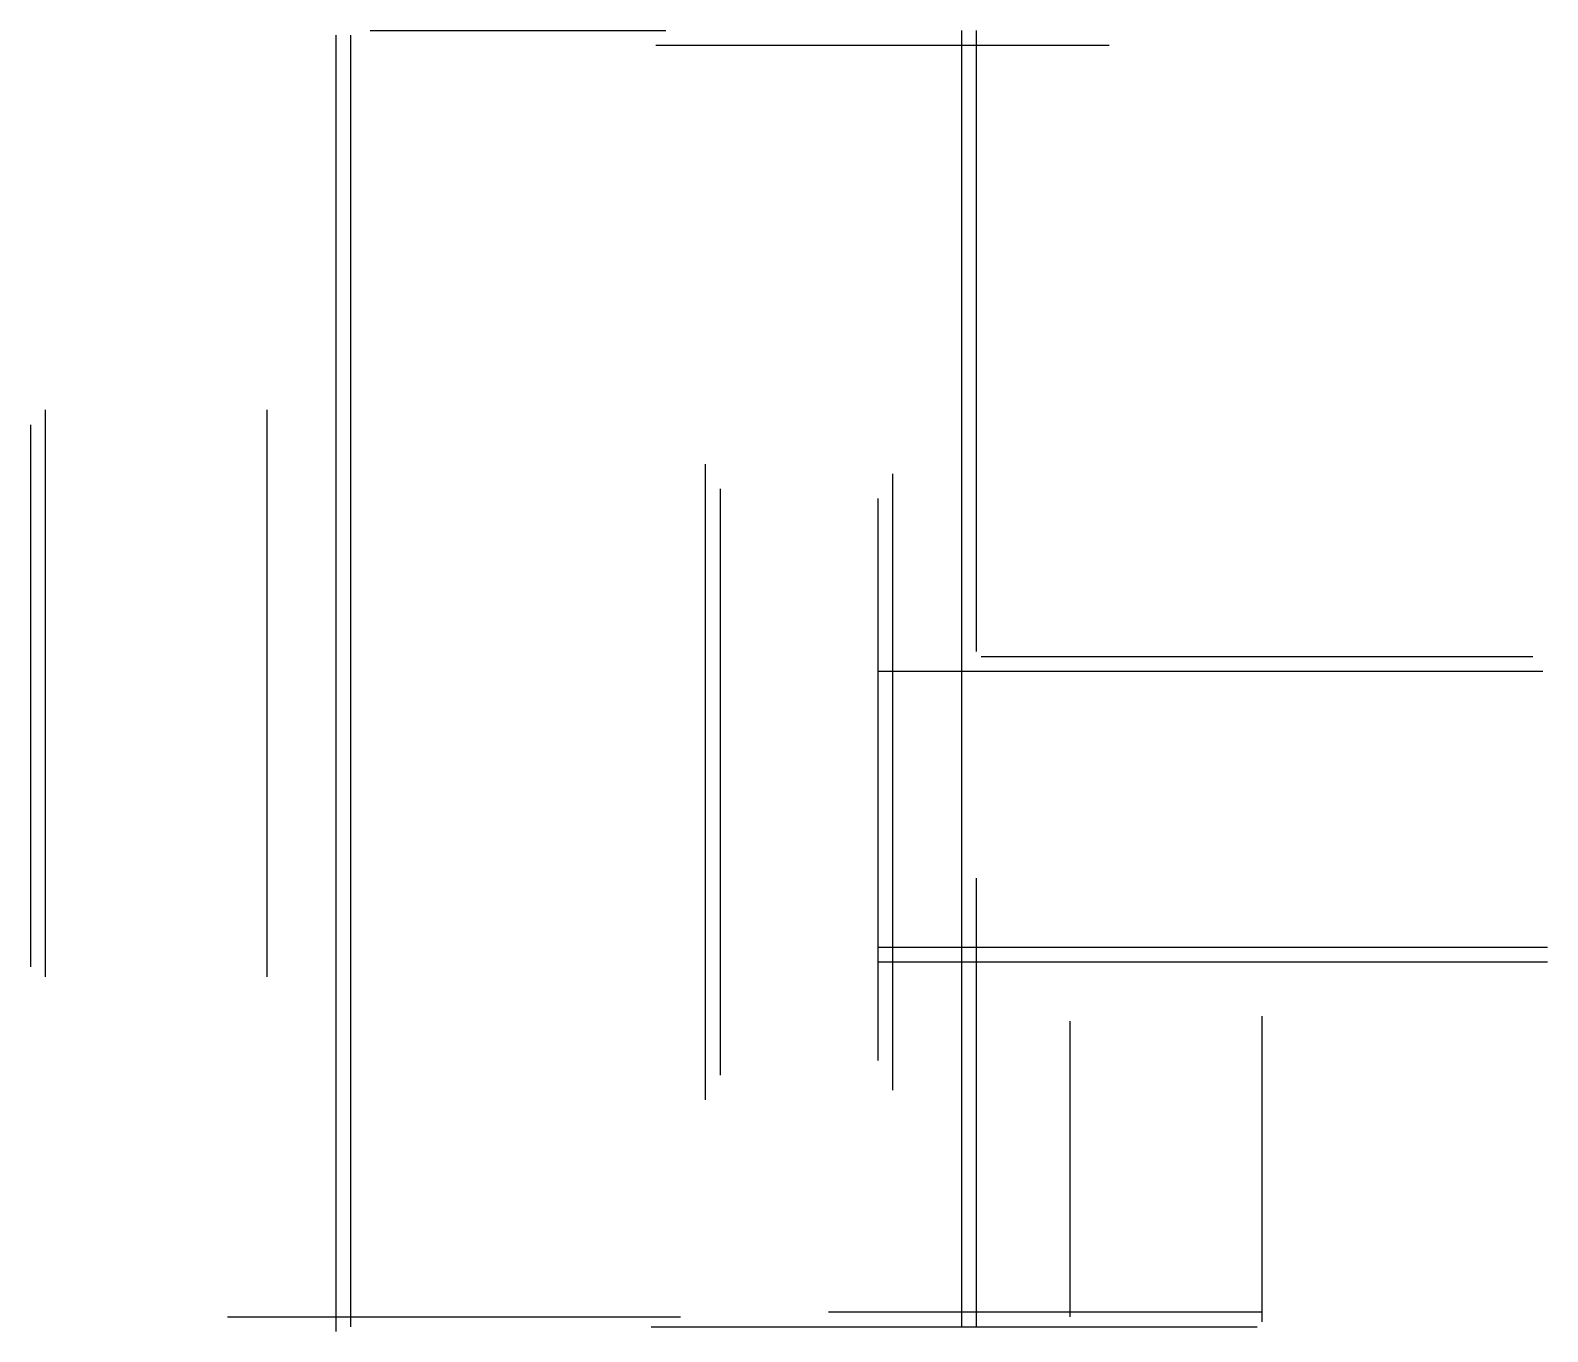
# Model space of a CAD drawing. Header units: metres. Extents: x 19 to 327, y 17 to 281.
import ezdxf

# ---------------------------------------------------------------- set-up
doc = ezdxf.new("R2010")
doc.units = ezdxf.units.M
doc.layers.add('RAW_LINES', color=7, linetype='Continuous')

msp = doc.modelspace()

# ---------------------------------------------------------------- linework, layer by layer
at = {"layer": 'RAW_LINES'}
for p, q in [((88, 281), (148, 281)), ((208, 281), (208, 18)), ((211, 281), (211, 155)), ((81, 280), (81, 17)), ((84, 280), (84, 18)), ((146, 278), (238, 278)), ((22, 204), (22, 89)), ((67, 204), (67, 89)), ((19, 201), (19, 91)), ((156, 193), (156, 64)), ((194, 191), (194, 66)), ((159, 188), (159, 69)), ((191, 186), (191, 72)), ((212, 154), (324, 154)), ((191, 151), (326, 151)), ((211, 109), (211, 18)), ((191, 95), (327, 95)), ((191, 92), (327, 92)), ((269, 81), (269, 19)), ((230, 80), (230, 20)), ((59, 20), (151, 20)), ((181, 21), (269, 21)), ((145, 18), (268, 18))]:
    msp.add_line(p, q, dxfattribs=at)

doc.saveas('drawing.dxf')
